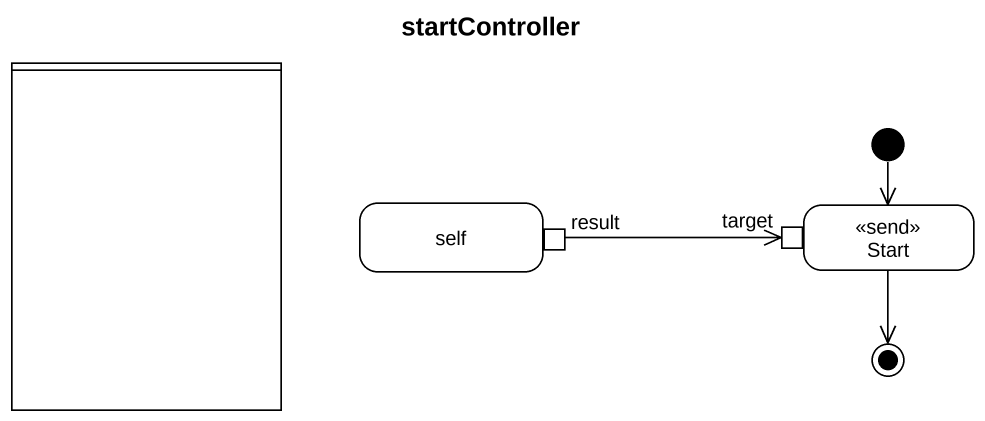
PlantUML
@startuml
title startController
hide empty description
state " " as lane1 <<partition>>
state self {
  state result <<outputPin>>
}
state "Start" as Start_ <<send>> {
  state target <<inputPin>>
}
[*] --> Start_
result -right-> target
Start_ --> [*]
@enduml
